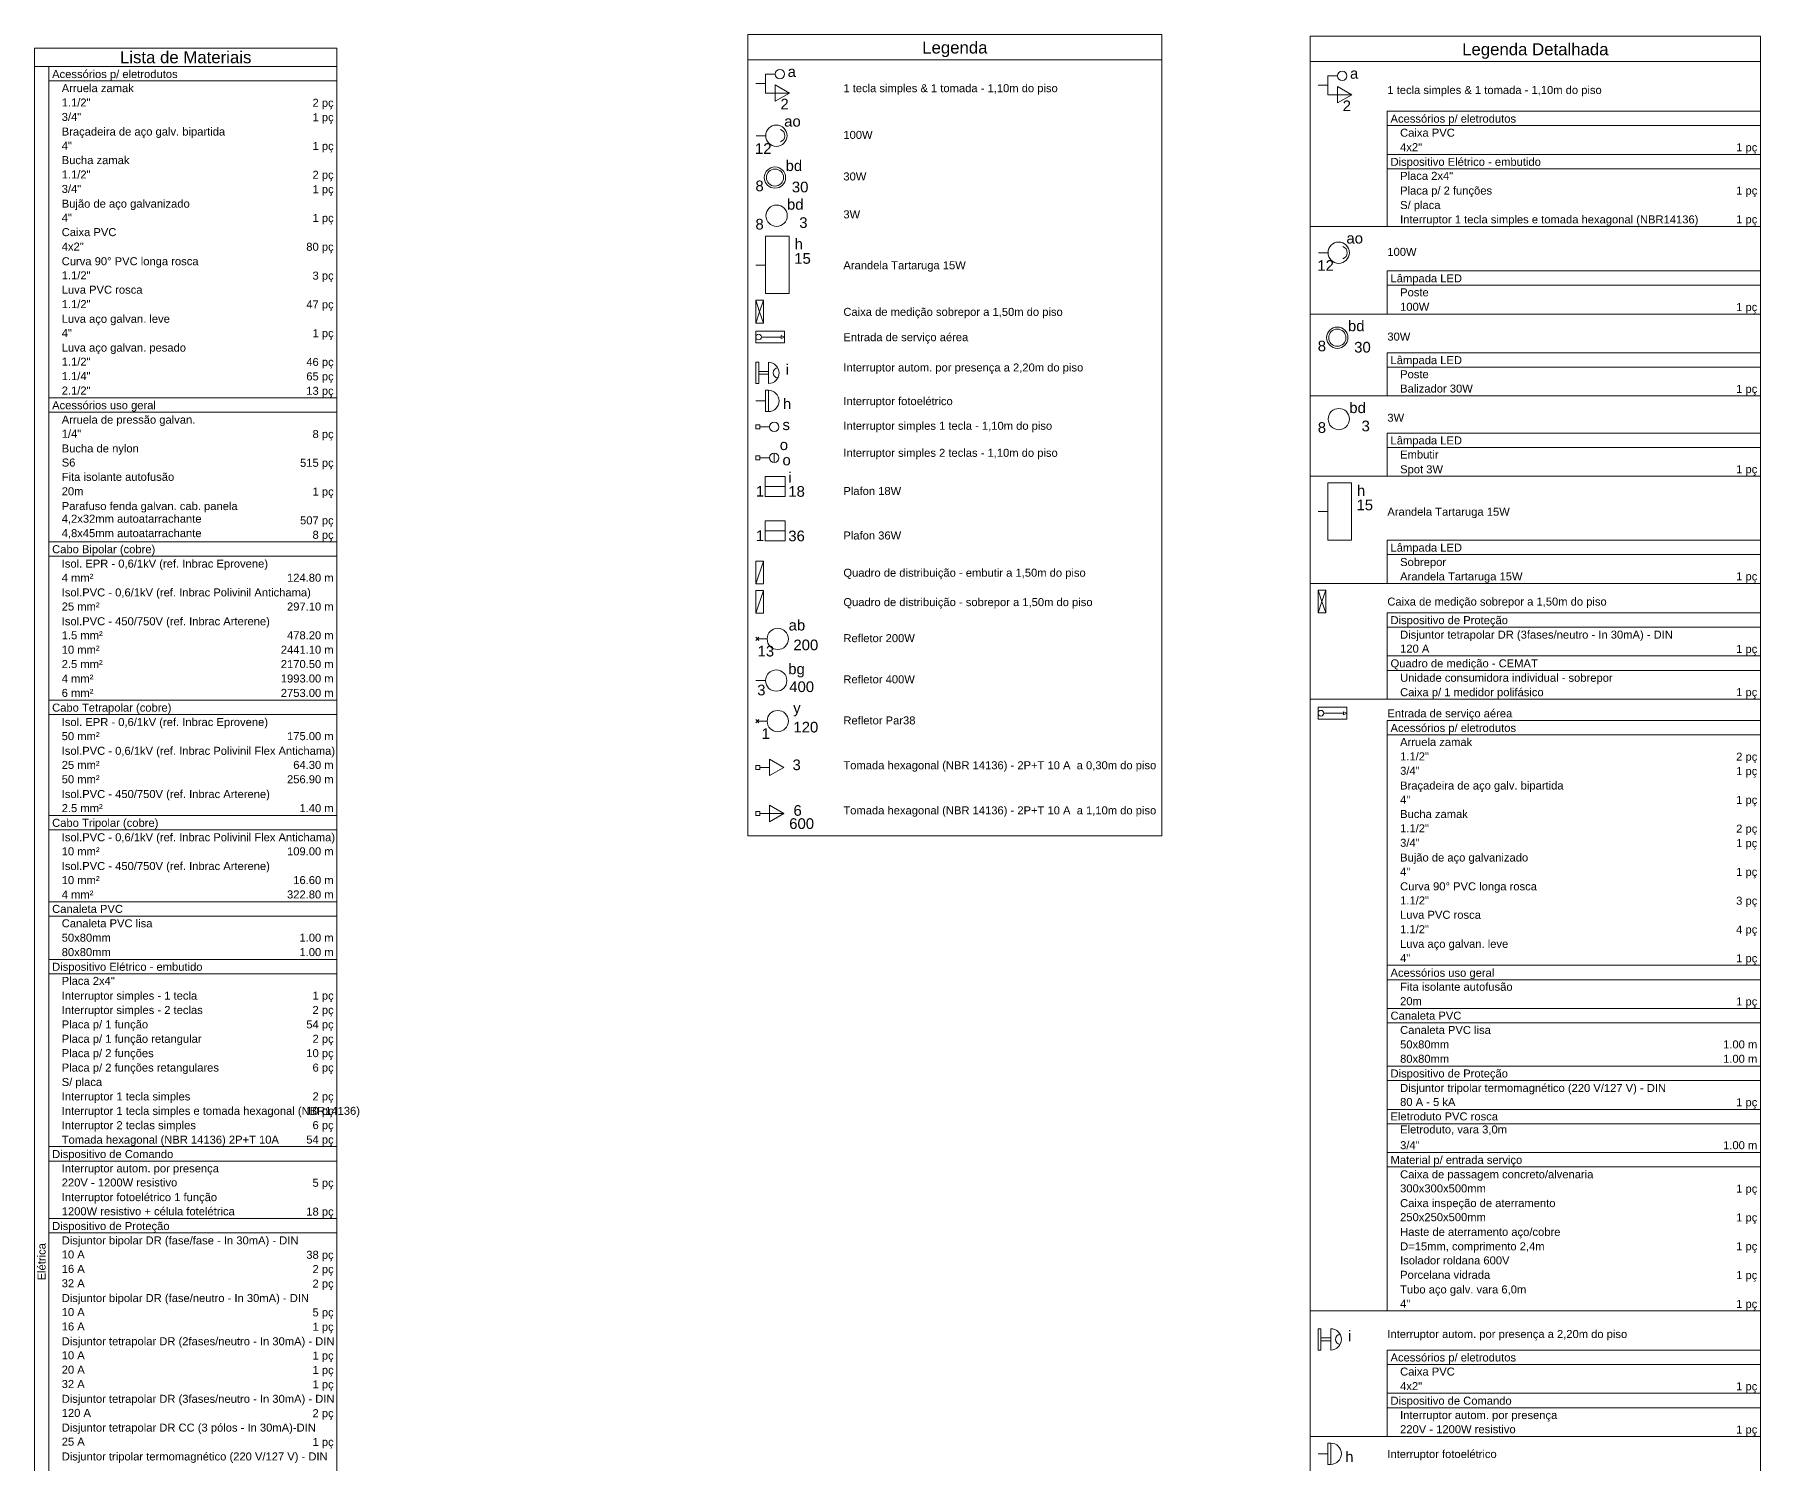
# Model space of a CAD drawing. Header units: millimetres. Extents: x -395 to 1008, y 9 to 692.
# Drawn here: x 26.18 to 49.02, y 65.47 to 84.4 of the extents above; entities that cross this region are included whole.
import ezdxf

# ---------------------------------------------------------------- set-up
doc = ezdxf.new("R2010")
doc.units = ezdxf.units.MM
doc.header["$LTSCALE"] = 0.1
doc.header["$MEASUREMENT"] = 0
doc.layers.add('.15', color=150, linetype='Continuous', lineweight=15)
doc.layers.add('.40 Interno parede', color=27, linetype='Continuous', lineweight=5)
doc.layers.add('Verde', color=7, linetype='Continuous', true_color=0x136734)
doc.styles.add('Arial', font='arial.ttf')

msp = doc.modelspace()

# ---------------------------------------------------------------- linework, layer by layer
at = {"layer": '.15', "color": 150, "lineweight": 15}
for p, q in [((35.854, 83.754), (35.854, 83.879)), ((35.982, 83.879), (35.854, 83.879)), ((43.294, 83.731), (43.294, 83.856)), ((43.422, 83.856), (43.294, 83.856)), ((35.854, 83.754), (35.725, 83.754)), ((35.854, 83.754), (35.854, 83.629)), ((35.982, 83.629), (35.854, 83.629)), ((36.169, 83.629), (35.982, 83.737)), ((35.982, 83.737), (35.982, 83.521)), ((35.982, 83.521), (36.169, 83.629)), ((36.169, 83.629), (35.982, 83.629)), ((43.294, 83.731), (43.166, 83.731)), ((43.294, 83.731), (43.294, 83.606)), ((43.422, 83.606), (43.294, 83.606)), ((43.61, 83.606), (43.422, 83.714)), ((43.422, 83.714), (43.422, 83.497)), ((43.422, 83.497), (43.61, 83.606)), ((43.61, 83.606), (43.422, 83.606)), ((35.857, 83.064), (35.728, 83.064)), ((35.854, 81.732), (35.854, 80.973)), ((36.165, 81.732), (35.854, 81.732)), ((36.165, 81.732), (36.165, 80.973)), ((35.854, 81.352), (35.725, 81.352)), ((43.297, 81.515), (43.169, 81.515)), ((35.725, 80.885), (35.725, 80.584)), ((35.725, 80.885), (35.775, 80.734)), ((35.825, 80.885), (35.725, 80.885)), ((35.825, 80.885), (35.775, 80.734)), ((35.825, 80.885), (35.825, 80.584)), ((36.165, 80.973), (35.854, 80.973)), ((35.775, 80.734), (35.725, 80.584)), ((35.775, 80.734), (35.825, 80.584)), ((35.825, 80.584), (35.725, 80.584)), ((35.725, 80.477), (35.725, 80.321)), ((35.725, 80.477), (36.105, 80.477)), ((35.8, 80.399), (36.061, 80.399)), ((36.105, 80.399), (36.061, 80.419)), ((36.061, 80.419), (36.061, 80.378)), ((36.105, 80.399), (36.061, 80.378)), ((36.105, 80.477), (36.105, 80.321)), ((35.725, 80.321), (36.105, 80.321)), ((35.725, 80.065), (35.725, 79.783)), ((35.725, 80.065), (35.764, 80.065)), ((35.764, 80.065), (35.764, 79.783)), ((35.892, 79.943), (35.764, 79.943)), ((35.892, 80.065), (35.892, 79.783)), ((35.725, 79.783), (35.764, 79.783)), ((35.892, 79.905), (35.764, 79.905)), ((35.854, 79.553), (35.725, 79.553)), ((35.854, 79.694), (35.854, 79.412)), ((35.854, 79.694), (35.892, 79.694)), ((35.892, 79.694), (35.892, 79.412)), ((35.892, 79.694), (35.892, 79.412)), ((35.854, 79.412), (35.892, 79.412)), ((35.725, 79.183), (35.725, 79.236)), ((35.725, 79.236), (35.778, 79.236)), ((35.778, 79.183), (35.725, 79.183)), ((35.778, 79.236), (35.778, 79.183)), ((35.907, 79.209), (35.778, 79.209)), ((35.725, 78.774), (35.725, 78.827)), ((35.725, 78.827), (35.778, 78.827)), ((35.778, 78.827), (35.778, 78.774)), ((35.907, 78.8), (35.778, 78.8)), ((35.969, 78.863), (35.969, 78.738)), ((35.778, 78.774), (35.725, 78.774)), ((35.85, 78.554), (36.115, 78.554)), ((35.85, 78.554), (35.85, 78.289)), ((35.85, 78.421), (36.115, 78.421)), ((36.115, 78.554), (36.115, 78.289)), ((43.294, 78.468), (43.294, 77.709)), ((43.606, 78.468), (43.294, 78.468)), ((43.606, 78.468), (43.606, 77.709)), ((35.85, 78.289), (36.115, 78.289)), ((35.85, 77.965), (36.115, 77.965)), ((35.85, 77.965), (35.85, 77.7)), ((36.115, 77.965), (36.115, 77.7)), ((43.294, 78.089), (43.166, 78.089)), ((35.85, 77.832), (36.115, 77.832)), ((35.85, 77.7), (36.115, 77.7)), ((43.606, 77.709), (43.294, 77.709)), ((35.825, 77.432), (35.725, 77.432)), ((35.725, 77.432), (35.725, 77.131)), ((35.825, 77.432), (35.725, 77.131)), ((35.825, 77.432), (35.825, 77.131)), ((35.825, 77.131), (35.725, 77.131)), ((35.825, 77.042), (35.725, 77.042)), ((35.725, 77.042), (35.725, 76.742)), ((35.825, 77.042), (35.725, 76.742)), ((35.825, 77.042), (35.825, 76.742)), ((43.166, 77.049), (43.166, 76.748)), ((43.166, 77.049), (43.216, 76.899)), ((43.266, 77.049), (43.166, 77.049)), ((43.266, 77.049), (43.216, 76.899)), ((43.266, 77.049), (43.266, 76.748)), ((35.825, 76.742), (35.725, 76.742)), ((43.216, 76.899), (43.166, 76.748)), ((43.266, 76.748), (43.166, 76.748)), ((43.216, 76.899), (43.266, 76.748)), ((35.725, 76.382), (35.767, 76.424)), ((35.725, 76.424), (35.767, 76.382)), ((35.875, 76.403), (35.746, 76.403)), ((35.854, 75.851), (35.725, 75.851)), ((43.166, 75.497), (43.166, 75.341)), ((43.166, 75.497), (43.545, 75.497)), ((43.241, 75.419), (43.502, 75.419)), ((43.545, 75.419), (43.501, 75.439)), ((43.501, 75.439), (43.502, 75.399)), ((43.545, 75.419), (43.502, 75.399)), ((43.545, 75.497), (43.545, 75.341)), ((35.725, 75.293), (35.767, 75.335)), ((35.725, 75.335), (35.767, 75.293)), ((35.875, 75.314), (35.746, 75.314)), ((43.166, 75.341), (43.545, 75.341)), ((35.725, 74.675), (35.725, 74.728)), ((35.725, 74.728), (35.778, 74.728)), ((35.778, 74.728), (35.778, 74.675)), ((35.906, 74.701), (35.778, 74.701)), ((35.906, 74.81), (36.094, 74.701)), ((35.906, 74.593), (35.906, 74.81)), ((36.094, 74.701), (35.906, 74.593)), ((35.778, 74.675), (35.725, 74.675)), ((35.725, 74.065), (35.725, 74.118)), ((35.725, 74.118), (35.778, 74.118)), ((35.778, 74.065), (35.725, 74.065)), ((35.778, 74.118), (35.778, 74.065)), ((35.906, 74.092), (35.778, 74.092)), ((35.906, 74.2), (36.094, 74.092)), ((35.906, 73.983), (35.906, 74.2)), ((36.094, 74.092), (35.906, 74.092)), ((36.094, 74.092), (35.906, 73.983)), ((43.166, 67.27), (43.166, 66.988)), ((43.166, 67.27), (43.204, 67.27)), ((43.204, 67.27), (43.204, 66.988)), ((43.333, 67.148), (43.204, 67.148)), ((43.333, 67.27), (43.333, 66.988)), ((43.166, 66.988), (43.204, 66.988)), ((43.333, 67.11), (43.204, 67.11)), ((43.294, 65.615), (43.166, 65.615)), ((43.294, 65.756), (43.294, 65.473)), ((43.294, 65.756), (43.333, 65.756)), ((43.333, 65.756), (43.333, 65.473)), ((43.333, 65.756), (43.333, 65.473)), ((43.294, 65.473), (43.333, 65.473))]:
    msp.add_line(p, q, dxfattribs=at)
for centre, radius in [((36.044, 83.879), 0.0625), ((43.485, 83.856), 0.0625), ((35.998, 83.064), 0.141), ((35.979, 82.51), 0.141), ((35.979, 82.51), 0.113), ((36, 82.004), 0.141), ((43.438, 81.515), 0.141), ((35.763, 80.399), 0.0375), ((43.42, 80.39), 0.141), ((43.42, 80.39), 0.113), ((35.969, 79.209), 0.0625), ((43.44, 79.312), 0.141), ((35.969, 78.8), 0.0625), ((36.016, 76.403), 0.141), ((35.995, 75.851), 0.141), ((36.016, 75.314), 0.141), ((43.203, 75.419), 0.0375)]:
    msp.add_circle(centre, radius, dxfattribs=at)
for centre, radius, start, end in [((36.022, 83.064), 0.0881, 290.315, 69.6852), ((43.463, 81.515), 0.0881, 290.315, 69.6852), ((35.892, 79.924), 0.141, 270, 90), ((36.023, 79.924), 0.0678, 94.8053, 264.183), ((35.892, 79.553), 0.141, 270, 90), ((43.333, 67.129), 0.141, 270, 90), ((43.463, 67.129), 0.0678, 94.8053, 264.183), ((43.333, 65.615), 0.141, 270, 90)]:
    msp.add_arc(centre, radius, start, end, dxfattribs=at)
at = {"layer": 'Verde', "color": 106, "lineweight": 9}
for p, q in [((35.62, 84.403), (41.097, 84.403)), ((35.62, 84.403), (35.62, 73.796)), ((41.097, 84.403), (41.097, 73.796)), ((43.06, 84.38), (49.019, 84.38)), ((43.06, 84.38), (43.06, 46.324)), ((49.019, 84.38), (49.019, 46.324)), ((26.181, 84.222), (30.181, 84.222)), ((26.181, 52.335), (26.181, 84.222)), ((30.181, 52.335), (30.181, 84.222)), ((35.62, 84.068), (41.097, 84.068)), ((26.181, 83.978), (30.181, 83.978)), ((26.372, 52.335), (26.372, 83.978)), ((43.06, 84.045), (49.019, 84.045)), ((26.372, 83.788), (30.181, 83.788)), ((44.081, 83.388), (49.019, 83.388)), ((44.081, 83.388), (44.081, 81.863)), ((44.081, 83.198), (49.019, 83.198)), ((44.081, 82.817), (49.019, 82.817)), ((44.081, 82.626), (49.019, 82.626)), ((43.06, 81.863), (49.019, 81.863)), ((44.081, 81.275), (49.019, 81.275)), ((44.081, 81.275), (44.081, 80.703)), ((44.081, 81.084), (49.019, 81.084)), ((43.06, 80.703), (49.019, 80.703)), ((44.081, 80.191), (49.019, 80.191)), ((44.081, 80.191), (44.081, 79.619)), ((44.081, 80.001), (49.019, 80.001)), ((26.372, 79.594), (30.181, 79.594)), ((43.06, 79.619), (49.019, 79.619)), ((26.372, 79.403), (30.181, 79.403)), ((44.081, 79.128), (49.019, 79.128)), ((44.081, 79.128), (44.081, 78.556)), ((44.081, 78.937), (49.019, 78.937)), ((43.06, 78.556), (49.019, 78.556)), ((26.372, 77.688), (30.181, 77.688)), ((44.081, 77.709), (49.019, 77.709)), ((44.081, 77.709), (44.081, 77.138)), ((26.372, 77.497), (30.181, 77.497)), ((44.081, 77.519), (49.019, 77.519)), ((43.06, 77.138), (49.019, 77.138)), ((44.081, 76.748), (49.019, 76.748)), ((44.081, 76.748), (44.081, 75.605)), ((44.081, 76.558), (49.019, 76.558)), ((44.081, 76.177), (49.019, 76.177)), ((44.081, 75.986), (49.019, 75.986)), ((43.06, 75.605), (49.019, 75.605)), ((26.372, 75.591), (30.181, 75.591)), ((26.372, 75.4), (30.181, 75.4)), ((44.081, 75.322), (49.019, 75.322)), ((44.081, 75.322), (44.081, 67.507)), ((44.081, 75.132), (49.019, 75.132)), ((26.372, 74.066), (30.181, 74.066)), ((26.372, 73.875), (30.181, 73.875)), ((35.62, 73.796), (41.097, 73.796)), ((26.372, 72.922), (30.181, 72.922)), ((26.372, 72.732), (30.181, 72.732)), ((26.372, 72.16), (30.181, 72.16)), ((26.372, 71.969), (30.181, 71.969)), ((44.081, 72.082), (49.019, 72.082)), ((44.081, 71.891), (49.019, 71.891)), ((44.081, 71.51), (49.019, 71.51)), ((44.081, 71.319), (49.019, 71.319)), ((44.081, 70.747), (49.019, 70.747)), ((44.081, 70.557), (49.019, 70.557)), ((44.081, 70.175), (49.019, 70.175)), ((44.081, 69.985), (49.019, 69.985)), ((26.372, 69.682), (30.181, 69.682)), ((26.372, 69.491), (30.181, 69.491)), ((44.081, 69.604), (49.019, 69.604)), ((44.081, 69.413), (49.019, 69.413)), ((26.372, 68.729), (30.181, 68.729)), ((26.372, 68.538), (30.181, 68.538)), ((43.06, 67.507), (49.019, 67.507)), ((44.081, 66.988), (49.019, 66.988)), ((44.081, 66.988), (44.081, 65.844)), ((44.081, 66.797), (49.019, 66.797)), ((44.081, 66.416), (49.019, 66.416)), ((44.081, 66.225), (49.019, 66.225)), ((43.06, 65.844), (49.019, 65.844))]:
    msp.add_line(p, q, dxfattribs=at)

# ---------------------------------------------------------------- texts
at = {"layer": '.40 Interno parede', "color": 27, "line_spacing_factor": 0.9, "style": 'Arial'}
for s, insert, char_height, width, attachment_point in [('Legenda', (38.359, 84.104), 0.1588, 1.71295, 8), ('Legenda Detalhada', (46.04, 84.081), 0.15885, 3.84119, 8), ('Lista de Materiais', (28.181, 84.021), 0.15885, 3.44824, 8), ('Acessórios p/ eletrodutos', (26.414, 83.795), 0.1059, 3.25613, 7), ('a', (36.202, 83.839), 0.141, 0.2169, 8), ('a', (43.643, 83.816), 0.141, 0.2169, 8), ('Arruela zamak', (26.541, 83.639), 0.1059, 1.86957, 7), ('1 tecla simples & 1 tomada - 1,10m do piso', (36.884, 83.608), 0.1059, 5.56112, 7), ('1 tecla simples & 1 tomada - 1,10m do piso', (44.082, 83.584), 0.1059, 5.56112, 7), ('3/4"', (26.541, 83.258), 0.1059, 0.50608, 7), ('1.1/2"', (26.541, 83.449), 0.1059, 0.74794, 7), ('2 pç', (30.139, 83.414), 0.1059, 0.54814, 9), ('1 pç', (30.139, 83.223), 0.1059, 0.54814, 9), ('2', (36.106, 83.412), 0.141, 0.2169, 8), ('2', (43.546, 83.389), 0.141, 0.2169, 8), ('Braçadeira de aço galv. bipartida', (26.541, 83.033), 0.1059, 4.23983, 7), ('ao', (36.21, 83.182), 0.1412, 0.4338, 8), ('Acessórios p/ eletrodutos', (44.124, 83.205), 0.1059, 3.25613, 7), ('Caixa PVC', (44.251, 83.049), 0.1059, 1.41828, 7), ('4"', (26.541, 82.877), 0.1059, 0.26423, 7), ('1 pç', (30.139, 82.842), 0.1059, 0.54814, 9), ('12', (35.824, 82.823), 0.1412, 0.4338, 8), ('100W', (36.884, 83.02), 0.1059, 0.75757, 7), ('4x2"', (44.251, 82.859), 0.1059, 0.57051, 7), ('1 pç', (48.977, 82.824), 0.1059, 0.54814, 9), ('Bucha zamak', (26.541, 82.686), 0.1059, 1.75699, 7), ('bd', (36.229, 82.594), 0.1412, 0.4338, 8), ('Dispositivo Elétrico - embutido', (44.124, 82.633), 0.1059, 3.90042, 7), ('1.1/2"', (26.541, 82.496), 0.1059, 0.74794, 7), ('2 pç', (30.139, 82.461), 0.1059, 0.54814, 9), ('8', (35.775, 82.327), 0.141, 0.2169, 8), ('30', (36.312, 82.312), 0.1412, 0.4338, 8), ('30W', (36.884, 82.47), 0.1059, 0.59628, 7), ('Placa 2x4"', (44.251, 82.478), 0.1059, 1.37651, 7), ('3/4"', (26.541, 82.305), 0.1059, 0.50608, 7), ('Bujão de aço galvanizado', (26.541, 82.079), 0.1059, 3.32141, 7), ('1 pç', (30.139, 82.27), 0.1059, 0.54814, 9), ('bd', (36.247, 82.082), 0.1412, 0.4338, 8), ('Placa p/ 2 funções', (44.251, 82.252), 0.1059, 2.38599, 7), ('1 pç', (48.977, 82.252), 0.1059, 0.54814, 9), ('4"', (26.541, 81.924), 0.1059, 0.26423, 7), ('1 pç', (30.139, 81.889), 0.1059, 0.54814, 9), ('3W', (36.884, 81.968), 0.1059, 0.435, 7), ('S/ placa', (44.251, 82.061), 0.1059, 1.04785, 7), ('Interruptor 1 tecla simples e tomada hexagonal (NBR14136)', (44.251, 81.871), 0.1059, 7.73753, 7), ('1 pç', (48.977, 81.871), 0.1059, 0.54814, 9), ('Caixa PVC', (26.541, 81.733), 0.1059, 1.41828, 7), ('8', (35.775, 81.82), 0.141, 0.2169, 8), ('3', (36.355, 81.841), 0.141, 0.2169, 8), ('4x2"', (26.541, 81.543), 0.1059, 0.57051, 7), ('80 pç', (30.139, 81.508), 0.1059, 0.70942, 9), ('h', (36.239, 81.559), 0.141, 0.2169, 7), ('ao', (43.65, 81.634), 0.1412, 0.4338, 8), ('100W', (44.082, 81.472), 0.1059, 0.75757, 7), ('Curva 90%%d PVC longa rosca', (26.541, 81.317), 0.1059, 3.53933, 7), ('15', (36.234, 81.366), 0.1412, 0.4338, 7), ('Arandela Tartaruga 15W', (36.884, 81.264), 0.1059, 3.17556, 7), ('12', (43.265, 81.275), 0.1412, 0.4338, 8), ('1.1/2"', (26.541, 81.161), 0.1059, 0.74794, 7), ('Luva PVC rosca', (26.541, 80.971), 0.1059, 2.09542, 7), ('3 pç', (30.139, 81.126), 0.1059, 0.54814, 9), ('Lâmpada LED', (44.124, 81.091), 0.1059, 1.85399, 7), ('1.1/2"', (26.541, 80.78), 0.1059, 0.74794, 7), ('47 pç', (30.139, 80.745), 0.1059, 0.70942, 9), ('100W', (44.251, 80.745), 0.1059, 0.75757, 7), ('Poste', (44.251, 80.936), 0.1059, 0.74157, 7), ('1 pç', (48.977, 80.71), 0.1059, 0.54814, 9), ('Luva aço galvan. leve', (26.541, 80.554), 0.1059, 2.80527, 7), ('Caixa de medição sobrepor a 1,50m do piso', (36.884, 80.646), 0.1059, 5.69054, 7), ('bd', (43.67, 80.474), 0.1412, 0.4338, 8), ('4"', (26.541, 80.399), 0.1059, 0.26423, 7), ('1 pç', (30.139, 80.364), 0.1059, 0.54814, 9), ('Entrada de serviço aérea', (36.884, 80.311), 0.1059, 3.24027, 7), ('30W', (44.082, 80.35), 0.1059, 0.59628, 7), ('Luva aço galvan. pesado', (26.541, 80.173), 0.1059, 3.22469, 7), ('8', (43.216, 80.207), 0.141, 0.2169, 8), ('30', (43.753, 80.191), 0.1412, 0.4338, 8), ('1.1/2"', (26.541, 80.018), 0.1059, 0.74794, 7), ('1.1/4"', (26.541, 79.827), 0.1059, 0.74794, 7), ('46 pç', (30.139, 79.983), 0.1059, 0.70942, 9), ('i', (36.143, 79.899), 0.141, 0.08665, 8), ('Interruptor autom. por presença a 2,20m do piso', (36.884, 79.91), 0.1059, 6.2224, 7), ('Lâmpada LED', (44.124, 80.008), 0.1059, 1.85399, 7), ('Poste', (44.251, 79.852), 0.1059, 0.74157, 7), ('2.1/2"', (26.541, 79.636), 0.1059, 0.74794, 7), ('65 pç', (30.139, 79.792), 0.1059, 0.70942, 9), ('13 pç', (30.139, 79.601), 0.1059, 0.70942, 9), ('Balizador 30W', (44.251, 79.662), 0.1059, 1.88585, 7), ('1 pç', (48.977, 79.627), 0.1059, 0.54814, 9), ('Acessórios uso geral', (26.414, 79.411), 0.1059, 2.69185, 7), ('h', (36.139, 79.444), 0.141, 0.2169, 8), ('Interruptor fotoelétrico', (36.884, 79.465), 0.1059, 2.83699, 7), ('bd', (43.688, 79.39), 0.1412, 0.4338, 8), ('Arruela de pressão galvan.', (26.541, 79.22), 0.1059, 3.46598, 7), ('s', (36.078, 79.165), 0.141, 0.195, 7), ('Interruptor simples 1 tecla - 1,10m do piso', (36.884, 79.139), 0.1059, 5.41583, 7), ('8', (43.216, 79.128), 0.141, 0.2169, 8), ('3', (43.796, 79.149), 0.141, 0.2169, 8), ('3W', (44.082, 79.276), 0.1059, 0.435, 7), ('1/4"', (26.541, 79.064), 0.1059, 0.50608, 7), ('8 pç', (30.139, 79.029), 0.1059, 0.54814, 9), ('Lâmpada LED', (44.124, 78.945), 0.1059, 1.85399, 7), ('Bucha de nylon', (26.541, 78.839), 0.1059, 1.99927, 7), ('o', (36.042, 78.9), 0.141, 0.2169, 7), ('o', (36.078, 78.698), 0.141, 0.2169, 7), ('Interruptor simples 2 teclas - 1,10m do piso', (36.884, 78.781), 0.1059, 5.56083, 7), ('Embutir', (44.251, 78.789), 0.1059, 0.99914, 7), ('S6', (26.541, 78.683), 0.1059, 0.35471, 7), ('Fita isolante autofusão', (26.541, 78.493), 0.1059, 2.91798, 7), ('515 pç', (30.139, 78.648), 0.1059, 0.87071, 9), ('i', (36.155, 78.469), 0.141, 0.08665, 7), ('Spot 3W', (44.251, 78.563), 0.1059, 1.11214, 7), ('1 pç', (48.977, 78.563), 0.1059, 0.54814, 9), ('20m', (26.541, 78.302), 0.1059, 0.56414, 7), ('1 pç', (30.139, 78.267), 0.1059, 0.54814, 9), ('1', (35.726, 78.286), 0.141, 0.2169, 7), ('18', (36.155, 78.282), 0.1412, 0.4338, 7), ('Plafon 18W', (36.884, 78.306), 0.1059, 1.49914, 7), ('h', (43.679, 78.295), 0.141, 0.2169, 7), ('Parafuso fenda galvan. cab. panela', (26.541, 78.076), 0.1059, 4.56283, 7), ('15', (43.674, 78.103), 0.1412, 0.4338, 7), ('Arandela Tartaruga 15W', (44.082, 78.001), 0.1059, 3.17556, 7), ('4,2x32mm autoatarrachante', (26.541, 77.921), 0.1059, 3.62712, 7), ('507 pç', (30.139, 77.886), 0.1059, 0.87071, 9), ('4,8x45mm autoatarrachante', (26.541, 77.73), 0.1059, 3.62712, 7), ('8 pç', (30.139, 77.695), 0.1059, 0.54814, 9), ('1', (35.726, 77.698), 0.141, 0.2169, 7), ('36', (36.155, 77.693), 0.1412, 0.4338, 7), ('Plafon 36W', (36.884, 77.717), 0.1059, 1.49914, 7), ('Lâmpada LED', (44.124, 77.526), 0.1059, 1.85399, 7), ('Cabo Bipolar (cobre)', (26.414, 77.505), 0.1059, 2.6757, 7), ('Isol. EPR - 0,6/1kV (ref. Inbrac Eprovene)', (26.541, 77.314), 0.1059, 5.35112, 7), ('Sobrepor', (44.251, 77.335), 0.1059, 1.19299, 7), ('4 mm²', (26.541, 77.158), 0.1059, 0.82157, 7), ('124.80 m', (30.139, 77.158), 0.1059, 1.20914, 9), ('Quadro de distribuição - embutir a 1,50m do piso', (36.884, 77.193), 0.1059, 6.28668, 7), ('Arandela Tartaruga 15W', (44.251, 77.145), 0.1059, 3.17556, 7), ('1 pç', (48.977, 77.145), 0.1059, 0.54814, 9), ('Isol.PVC - 0,6/1kV (ref. Inbrac Polivinil Antichama)', (26.541, 76.933), 0.1059, 6.46298, 7), ('25 mm²', (26.541, 76.777), 0.1059, 0.98286, 7), ('297.10 m', (30.139, 76.777), 0.1059, 1.20914, 9), ('Quadro de distribuição - sobrepor a 1,50m do piso', (36.884, 76.804), 0.1059, 6.46425, 7), ('Caixa de medição sobrepor a 1,50m do piso', (44.082, 76.811), 0.1059, 5.69054, 7), ('Isol.PVC - 450/750V (ref. Inbrac Arterene)', (26.541, 76.551), 0.1059, 5.39969, 7), ('ab', (36.269, 76.512), 0.1412, 0.4338, 8), ('Dispositivo de Proteção', (44.124, 76.565), 0.1059, 3.04656, 7), ('Disjuntor tetrapolar DR (3fases/neutro - In 30mA) - DIN', (44.251, 76.374), 0.1059, 7.07526, 7), ('1.5 mm²', (26.541, 76.396), 0.1059, 1.06343, 7), ('10 mm²', (26.541, 76.205), 0.1059, 0.98286, 7), ('2441.10 m', (30.139, 76.205), 0.1059, 1.37042, 9), ('478.20 m', (30.139, 76.396), 0.1059, 1.20914, 9), ('13', (35.858, 76.168), 0.1412, 0.4338, 8), ('200', (36.387, 76.25), 0.1412, 0.6507, 8), ('Refletor 200W', (36.884, 76.358), 0.1059, 1.85356, 7), ('120 A', (44.251, 76.219), 0.1059, 0.75785, 7), ('1 pç', (48.977, 76.184), 0.1059, 0.54814, 9), ('2.5 mm²', (26.541, 76.015), 0.1059, 1.06343, 7), ('2170.50 m', (30.139, 76.015), 0.1059, 1.37042, 9), ('bg', (36.264, 75.892), 0.1412, 0.4338, 8), ('Quadro de medição - CEMAT', (44.124, 75.993), 0.1059, 3.81984, 7), ('4 mm²', (26.541, 75.824), 0.1059, 0.82157, 7), ('1993.00 m', (30.139, 75.824), 0.1059, 1.37042, 9), ('400', (36.332, 75.697), 0.1412, 0.6507, 8), ('Refletor 400W', (36.884, 75.813), 0.1059, 1.85356, 7), ('Unidade consumidora individual - sobrepor', (44.251, 75.803), 0.1059, 5.51312, 7), ('6 mm²', (26.541, 75.633), 0.1059, 0.82157, 7), ('2753.00 m', (30.139, 75.633), 0.1059, 1.37042, 9), ('3', (35.799, 75.653), 0.141, 0.2169, 8), ('Caixa p/ 1 medidor polifásico', (44.251, 75.612), 0.1059, 3.72355, 7), ('1 pç', (48.977, 75.612), 0.1059, 0.54814, 9), ('Cabo Tetrapolar (cobre)', (26.414, 75.408), 0.1059, 3.0947, 7), ('y', (36.269, 75.376), 0.141, 0.195, 8), ('Refletor Par38', (36.884, 75.269), 0.1059, 1.86985, 7), ('Entrada de serviço aérea', (44.082, 75.331), 0.1059, 3.24027, 7), ('50 mm²', (26.541, 75.061), 0.1059, 0.98286, 7), ('Isol. EPR - 0,6/1kV (ref. Inbrac Eprovene)', (26.541, 75.217), 0.1059, 5.35112, 7), ('175.00 m', (30.139, 75.061), 0.1059, 1.20914, 9), ('1', (35.858, 75.079), 0.141, 0.2169, 8), ('120', (36.387, 75.162), 0.1412, 0.6507, 8), ('Acessórios p/ eletrodutos', (44.124, 75.139), 0.1059, 3.25613, 7), ('Isol.PVC - 0,6/1kV (ref. Inbrac Polivinil Flex Antichama)', (26.541, 74.836), 0.1059, 7.09141, 7), ('Arruela zamak', (44.251, 74.983), 0.1059, 1.86957, 7), ('25 mm²', (26.541, 74.68), 0.1059, 0.98286, 7), ('64.30 m', (30.139, 74.68), 0.1059, 1.04785, 9), ('3', (36.266, 74.663), 0.141, 0.2169, 8), ('Tomada hexagonal (NBR 14136) - 2P+T 10 A  a 0,30m do piso', (36.884, 74.645), 0.1059, 8.1166, 7), ('3/4"', (44.251, 74.602), 0.1059, 0.50608, 7), ('1.1/2"', (44.251, 74.793), 0.1059, 0.74794, 7), ('2 pç', (48.977, 74.758), 0.1059, 0.54814, 9), ('1 pç', (48.977, 74.567), 0.1059, 0.54814, 9), ('50 mm²', (26.541, 74.49), 0.1059, 0.98286, 7), ('256.90 m', (30.139, 74.49), 0.1059, 1.20914, 9), ('Braçadeira de aço galv. bipartida', (44.251, 74.376), 0.1059, 4.23983, 7), ('Isol.PVC - 450/750V (ref. Inbrac Arterene)', (26.541, 74.264), 0.1059, 5.39969, 7), ('4"', (44.251, 74.221), 0.1059, 0.26423, 7), ('1 pç', (48.977, 74.186), 0.1059, 0.54814, 9), ('Cabo Tripolar (cobre)', (26.414, 73.883), 0.1059, 2.75599, 7), ('2.5 mm²', (26.541, 74.108), 0.1059, 1.06343, 7), ('1.40 m', (30.139, 74.108), 0.1059, 0.88657, 9), ('600', (36.332, 73.885), 0.1412, 0.6507, 8), ('6', (36.279, 74.059), 0.141, 0.2169, 8), ('Tomada hexagonal (NBR 14136) - 2P+T 10 A  a 1,10m do piso', (36.884, 74.048), 0.1059, 8.1166, 7), ('Bucha zamak', (44.251, 74.03), 0.1059, 1.75699, 7), ('Isol.PVC - 0,6/1kV (ref. Inbrac Polivinil Flex Antichama)', (26.541, 73.692), 0.1059, 7.09141, 7), ('1.1/2"', (44.251, 73.84), 0.1059, 0.74794, 7), ('2 pç', (48.977, 73.805), 0.1059, 0.54814, 9), ('10 mm²', (26.541, 73.536), 0.1059, 0.98286, 7), ('109.00 m', (30.139, 73.536), 0.1059, 1.20914, 9), ('3/4"', (44.251, 73.649), 0.1059, 0.50608, 7), ('Bujão de aço galvanizado', (44.251, 73.423), 0.1059, 3.32141, 7), ('1 pç', (48.977, 73.614), 0.1059, 0.54814, 9), ('Isol.PVC - 450/750V (ref. Inbrac Arterene)', (26.541, 73.311), 0.1059, 5.39969, 7), ('4"', (44.251, 73.268), 0.1059, 0.26423, 7), ('1 pç', (48.977, 73.233), 0.1059, 0.54814, 9), ('10 mm²', (26.541, 73.155), 0.1059, 0.98286, 7), ('16.60 m', (30.139, 73.155), 0.1059, 1.04785, 9), ('Curva 90%%d PVC longa rosca', (44.251, 73.042), 0.1059, 3.53933, 7), ('Canaleta PVC', (26.414, 72.774), 0.1059, 1.83771, 7), ('4 mm²', (26.541, 72.965), 0.1059, 0.82157, 7), ('322.80 m', (30.139, 72.965), 0.1059, 1.20914, 9), ('1.1/2"', (44.251, 72.886), 0.1059, 0.74794, 7), ('3 pç', (48.977, 72.851), 0.1059, 0.54814, 9), ('Canaleta PVC lisa', (26.541, 72.583), 0.1059, 2.35342, 7), ('Luva PVC rosca', (44.251, 72.696), 0.1059, 2.09542, 7), ('50x80mm', (26.541, 72.393), 0.1059, 1.27328, 7), ('1.00 m', (30.139, 72.393), 0.1059, 0.88657, 9), ('1.1/2"', (44.251, 72.505), 0.1059, 0.74794, 7), ('Luva aço galvan. leve', (44.251, 72.28), 0.1059, 2.80527, 7), ('4 pç', (48.977, 72.47), 0.1059, 0.54814, 9), ('80x80mm', (26.541, 72.202), 0.1059, 1.27328, 7), ('1.00 m', (30.139, 72.202), 0.1059, 0.88657, 9), ('4"', (44.251, 72.124), 0.1059, 0.26423, 7), ('1 pç', (48.977, 72.089), 0.1059, 0.54814, 9), ('Dispositivo Elétrico - embutido', (26.414, 71.977), 0.1059, 3.90042, 7), ('Acessórios uso geral', (44.124, 71.898), 0.1059, 2.69185, 7), ('Placa 2x4"', (26.541, 71.821), 0.1059, 1.37651, 7), ('Interruptor simples - 1 tecla', (26.541, 71.595), 0.1059, 3.51356, 7), ('1 pç', (30.139, 71.595), 0.1059, 0.54814, 9), ('Fita isolante autofusão', (44.251, 71.743), 0.1059, 2.91798, 7), ('Interruptor simples - 2 teclas', (26.541, 71.405), 0.1059, 3.65856, 7), ('2 pç', (30.139, 71.405), 0.1059, 0.54814, 9), ('20m', (44.251, 71.552), 0.1059, 0.56414, 7), ('1 pç', (48.977, 71.517), 0.1059, 0.54814, 9), ('Placa p/ 1 função', (26.541, 71.214), 0.1059, 2.24099, 7), ('54 pç', (30.139, 71.214), 0.1059, 0.70942, 9), ('Canaleta PVC', (44.124, 71.361), 0.1059, 1.83771, 7), ('Canaleta PVC lisa', (44.251, 71.171), 0.1059, 2.35342, 7), ('Placa p/ 1 função retangular', (26.541, 71.023), 0.1059, 3.62741, 7), ('2 pç', (30.139, 71.023), 0.1059, 0.54814, 9), ('50x80mm', (44.251, 70.98), 0.1059, 1.27328, 7), ('1.00 m', (48.977, 70.98), 0.1059, 0.88657, 9), ('Placa p/ 2 funções', (26.541, 70.833), 0.1059, 2.38599, 7), ('10 pç', (30.139, 70.833), 0.1059, 0.70942, 9), ('80x80mm', (44.251, 70.79), 0.1059, 1.27328, 7), ('1.00 m', (48.977, 70.79), 0.1059, 0.88657, 9), ('S/ placa', (26.541, 70.452), 0.1059, 1.04785, 7), ('Placa p/ 2 funções retangulares', (26.541, 70.642), 0.1059, 4.07869, 7), ('6 pç', (30.139, 70.642), 0.1059, 0.54814, 9), ('Dispositivo de Proteção', (44.124, 70.564), 0.1059, 3.04656, 7), ('Interruptor 1 tecla simples', (26.541, 70.261), 0.1059, 3.33642, 7), ('2 pç', (30.139, 70.261), 0.1059, 0.54814, 9), ('Disjuntor tripolar termomagnético (220 V/127 V) - DIN', (44.251, 70.373), 0.1059, 6.89826, 7), ('Interruptor 1 tecla simples e tomada hexagonal (NBR14136)', (26.541, 70.07), 0.1059, 7.73753, 7), ('10 pç', (30.139, 70.07), 0.1059, 0.70942, 9), ('Eletroduto PVC rosca', (44.124, 70.027), 0.1059, 2.78856, 7), ('80 A - 5 kA', (44.251, 70.218), 0.1059, 1.43457, 7), ('1 pç', (48.977, 70.183), 0.1059, 0.54814, 9), ('Interruptor 2 teclas simples', (26.541, 69.88), 0.1059, 3.48142, 7), ('6 pç', (30.139, 69.88), 0.1059, 0.54814, 9), ('Eletroduto, vara 3,0m', (44.251, 69.836), 0.1059, 2.77256, 7), ('Tomada hexagonal (NBR 14136) 2P+T 10A', (26.541, 69.689), 0.1059, 5.63418, 7), ('54 pç', (30.139, 69.689), 0.1059, 0.70942, 9), ('3/4"', (44.251, 69.646), 0.1059, 0.50608, 7), ('1.00 m', (48.977, 69.646), 0.1059, 0.88657, 9), ('Dispositivo de Comando', (26.414, 69.498), 0.1059, 3.14327, 7), ('Interruptor autom. por presença', (26.541, 69.308), 0.1059, 4.07827, 7), ('Material p/ entrada serviço', (44.124, 69.42), 0.1059, 3.41713, 7), ('220V - 1200W resistivo', (26.541, 69.152), 0.1059, 2.99799, 7), ('5 pç', (30.139, 69.117), 0.1059, 0.54814, 9), ('Caixa de passagem concreto/alvenaria', (44.251, 69.23), 0.1059, 5.0134, 7), ('Interruptor fotoelétrico 1 função', (26.541, 68.927), 0.1059, 4.03012, 7), ('300x300x500mm', (44.251, 69.074), 0.1059, 2.2247, 7), ('Caixa inspeção de aterramento', (44.251, 68.848), 0.1059, 4.03012, 7), ('1 pç', (48.977, 69.039), 0.1059, 0.54814, 9), ('1200W resistivo + célula fotelétrica', (26.541, 68.771), 0.1059, 4.48905, 7), ('18 pç', (30.139, 68.736), 0.1059, 0.70942, 9), ('250x250x500mm', (44.251, 68.693), 0.1059, 2.2247, 7), ('1 pç', (48.977, 68.658), 0.1059, 0.54814, 9), ('Dispositivo de Proteção', (26.414, 68.545), 0.1059, 3.04656, 7), ('Haste de aterramento aço/cobre', (44.251, 68.467), 0.1059, 4.15898, 7), ('10 A', (26.541, 68.199), 0.1059, 0.59657, 7), ('Disjuntor bipolar DR (fase/fase - In 30mA) - DIN', (26.541, 68.355), 0.1059, 6.14027, 7), ('38 pç', (30.139, 68.164), 0.1059, 0.70942, 9), ('D=15mm, comprimento 2,4m', (44.251, 68.277), 0.1059, 3.74706, 7), ('1 pç', (48.977, 68.277), 0.1059, 0.54814, 9), ('16 A', (26.541, 68.009), 0.1059, 0.59657, 7), ('2 pç', (30.139, 67.974), 0.1059, 0.54814, 9), ('Isolador roldana 600V', (44.251, 68.121), 0.1059, 2.83755, 7), ('32 A', (26.541, 67.818), 0.1059, 0.59657, 7), ('2 pç', (30.139, 67.783), 0.1059, 0.54814, 9), ('Tubo aço galv. vara 6,0m', (44.251, 67.705), 0.1059, 3.27227, 7), ('Porcelana vidrada', (44.251, 67.93), 0.1059, 2.33756, 7), ('1 pç', (48.977, 67.895), 0.1059, 0.54814, 9), ('Disjuntor bipolar DR (fase/neutro - In 30mA) - DIN', (26.541, 67.592), 0.1059, 6.41441, 7), ('4"', (44.251, 67.549), 0.1059, 0.26423, 7), ('1 pç', (48.977, 67.514), 0.1059, 0.54814, 9), ('10 A', (26.541, 67.437), 0.1059, 0.59657, 7), ('5 pç', (30.139, 67.402), 0.1059, 0.54814, 9), ('16 A', (26.541, 67.246), 0.1059, 0.59657, 7), ('Disjuntor tetrapolar DR (2fases/neutro - In 30mA) - DIN', (26.541, 67.02), 0.1059, 7.07526, 7), ('1 pç', (30.139, 67.211), 0.1059, 0.54814, 9), ('i', (43.583, 67.104), 0.141, 0.08665, 8), ('Interruptor autom. por presença a 2,20m do piso', (44.082, 67.115), 0.1059, 6.2224, 7), ('10 A', (26.541, 66.865), 0.1059, 0.59657, 7), ('1 pç', (30.139, 66.83), 0.1059, 0.54814, 9), ('Acessórios p/ eletrodutos', (44.124, 66.805), 0.1059, 3.25613, 7), ('20 A', (26.541, 66.674), 0.1059, 0.59657, 7), ('1 pç', (30.139, 66.639), 0.1059, 0.54814, 9), ('Caixa PVC', (44.251, 66.649), 0.1059, 1.41828, 7), ('32 A', (26.541, 66.484), 0.1059, 0.59657, 7), ('1 pç', (30.139, 66.449), 0.1059, 0.54814, 9), ('4x2"', (44.251, 66.458), 0.1059, 0.57051, 7), ('1 pç', (48.977, 66.423), 0.1059, 0.54814, 9), ('Disjuntor tetrapolar DR (3fases/neutro - In 30mA) - DIN', (26.541, 66.258), 0.1059, 7.07526, 7), ('Dispositivo de Comando', (44.124, 66.233), 0.1059, 3.14327, 7), ('120 A', (26.541, 66.102), 0.1059, 0.75785, 7), ('Disjuntor tetrapolar DR CC (3 pólos - In 30mA)-DIN', (26.541, 65.877), 0.1059, 6.59141, 7), ('2 pç', (30.139, 66.067), 0.1059, 0.54814, 9), ('Interruptor autom. por presença', (44.251, 66.042), 0.1059, 4.07827, 7), ('25 A', (26.541, 65.721), 0.1059, 0.59657, 7), ('1 pç', (30.139, 65.686), 0.1059, 0.54814, 9), ('220V - 1200W resistivo', (44.251, 65.886), 0.1059, 2.99799, 7), ('1 pç', (48.977, 65.851), 0.1059, 0.54814, 9), ('Disjuntor tripolar termomagnético (220 V/127 V) - DIN', (26.541, 65.495), 0.1059, 6.89826, 7), ('h', (43.579, 65.505), 0.141, 0.2169, 8), ('Interruptor fotoelétrico', (44.082, 65.527), 0.1059, 2.83699, 7)]:
    msp.add_mtext(s, dxfattribs=dict(at, insert=insert, char_height=char_height, width=width, attachment_point=attachment_point))
at = {"layer": '.40 Interno parede', "color": 27, "insert": (26.329, 68.157), "char_height": 0.1059, "width": 0.967, "attachment_point": 8, "rotation": 90.0002, "line_spacing_factor": 0.9, "style": 'Arial'}
msp.add_mtext('Elétrica', dxfattribs=at)

doc.saveas('drawing.dxf')
